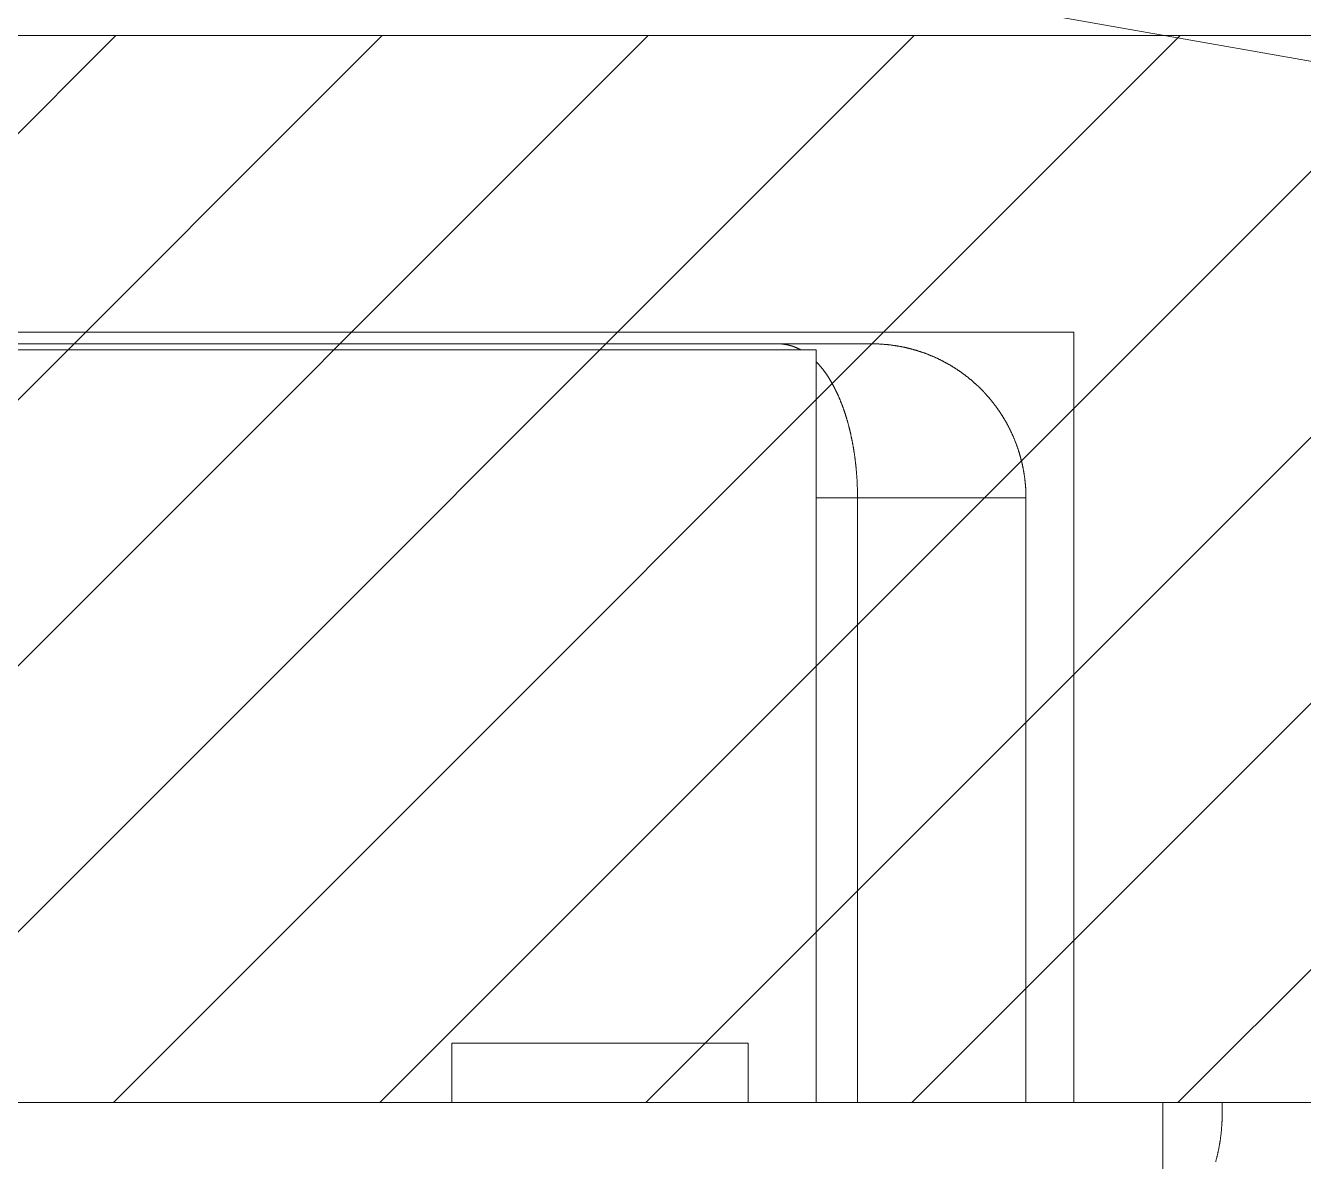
# Model space of a CAD drawing. Header units: millimetres. Extents: x 126 to 12547, y 1644 to 26714.
# Drawn here: x 9804.68 to 9826.25, y 2225.83 to 2245 of the extents above; entities that cross this region are included whole.
import ezdxf

# ---------------------------------------------------------------- set-up
doc = ezdxf.new("R2010")
doc.units = ezdxf.units.MM
doc.linetypes.add('BEARBEITUNGEN', pattern=[0])
doc.linetypes.add('NASCOSTA', pattern=[9.525, 6.35, -3.175])
for name, color, linetype, lineweight in [('F_ARREDI', 7, 'Continuous', 5), ('F_FERRAMENTA', 253, 'Continuous', 5), ('F_Guide', 1, 'Continuous', 9), ('F_MULTI laminato OPACO', 1, 'Continuous', 5), ('F_Proiezioni', 253, 'NASCOSTA', 9), ('F_STRIP-LED', 2, 'Continuous', 5)]:
    doc.layers.add(name, color=color, linetype=linetype, lineweight=lineweight)

# ---------------------------------------------------------------- blocks, each defined once
blk = doc.blocks.new('CERNIERA_batttuta_pianta')
at = {"layer": 'F_FERRAMENTA'}
for p, q in [((813224.311, 528412.963), (813224.311, 528415.163)), ((813225.204, 528413.955), (813225.202, 528413.963)), ((813225.207, 528413.947), (813225.204, 528413.955)), ((813225.209, 528413.939), (813225.207, 528413.947)), ((813225.211, 528413.931), (813225.209, 528413.939)), ((813225.213, 528413.923), (813225.211, 528413.931)), ((813225.215, 528413.915), (813225.213, 528413.923)), ((813225.217, 528413.906), (813225.215, 528413.915)), ((813225.219, 528413.898), (813225.217, 528413.906)), ((813225.221, 528413.89), (813225.219, 528413.898)), ((813225.223, 528413.882), (813225.221, 528413.89)), ((813225.225, 528413.874), (813225.223, 528413.882)), ((813225.227, 528413.866), (813225.225, 528413.874)), ((813225.229, 528413.858), (813225.227, 528413.866)), ((813225.231, 528413.849), (813225.229, 528413.858)), ((813225.233, 528413.841), (813225.231, 528413.849)), ((813225.235, 528413.833), (813225.233, 528413.841)), ((813225.237, 528413.825), (813225.235, 528413.833)), ((813225.239, 528413.817), (813225.237, 528413.825)), ((813225.241, 528413.809), (813225.239, 528413.817)), ((813225.242, 528413.8), (813225.241, 528413.809)), ((813225.244, 528413.792), (813225.242, 528413.8)), ((813225.246, 528413.784), (813225.244, 528413.792)), ((813225.248, 528413.776), (813225.246, 528413.784)), ((813225.249, 528413.768), (813225.248, 528413.776)), ((813225.251, 528413.76), (813225.249, 528413.768)), ((813225.253, 528413.752), (813225.251, 528413.76)), ((813225.254, 528413.743), (813225.253, 528413.752)), ((813225.256, 528413.735), (813225.254, 528413.743)), ((813225.257, 528413.727), (813225.256, 528413.735)), ((813225.259, 528413.719), (813225.257, 528413.727)), ((813225.26, 528413.711), (813225.259, 528413.719)), ((813225.262, 528413.703), (813225.26, 528413.711)), ((813225.263, 528413.694), (813225.262, 528413.703)), ((813225.265, 528413.686), (813225.263, 528413.694)), ((813225.266, 528413.678), (813225.265, 528413.686)), ((813225.268, 528413.67), (813225.266, 528413.678)), ((813225.269, 528413.662), (813225.268, 528413.67)), ((813225.27, 528413.654), (813225.269, 528413.662)), ((813225.272, 528413.646), (813225.27, 528413.654)), ((813225.273, 528413.637), (813225.272, 528413.646)), ((813225.274, 528413.629), (813225.273, 528413.637)), ((813225.276, 528413.621), (813225.274, 528413.629)), ((813225.277, 528413.613), (813225.276, 528413.621)), ((813225.278, 528413.605), (813225.277, 528413.613)), ((813225.279, 528413.597), (813225.278, 528413.605)), ((813225.281, 528413.589), (813225.279, 528413.597)), ((813225.282, 528413.58), (813225.281, 528413.589)), ((813225.283, 528413.572), (813225.282, 528413.58)), ((813225.284, 528413.564), (813225.283, 528413.572)), ((813225.285, 528413.556), (813225.284, 528413.564)), ((813225.286, 528413.548), (813225.285, 528413.556)), ((813225.287, 528413.54), (813225.286, 528413.548)), ((813225.288, 528413.532), (813225.287, 528413.54)), ((813225.289, 528413.524), (813225.288, 528413.532)), ((813225.29, 528413.515), (813225.289, 528413.524)), ((813225.291, 528413.507), (813225.29, 528413.515)), ((813225.292, 528413.499), (813225.291, 528413.507)), ((813225.293, 528413.491), (813225.292, 528413.499)), ((813225.294, 528413.483), (813225.293, 528413.491)), ((813225.295, 528413.475), (813225.294, 528413.483)), ((813225.295, 528413.467), (813225.295, 528413.475)), ((813225.296, 528413.459), (813225.295, 528413.467)), ((813225.297, 528413.451), (813225.296, 528413.459)), ((813225.298, 528413.442), (813225.297, 528413.451)), ((813225.299, 528413.434), (813225.298, 528413.442)), ((813225.299, 528413.426), (813225.299, 528413.434)), ((813225.3, 528413.418), (813225.299, 528413.426)), ((813225.301, 528413.41), (813225.3, 528413.418)), ((813225.301, 528413.402), (813225.301, 528413.41)), ((813225.302, 528413.394), (813225.301, 528413.402)), ((813225.303, 528413.386), (813225.302, 528413.394)), ((813225.303, 528413.378), (813225.303, 528413.386)), ((813225.304, 528413.37), (813225.303, 528413.378)), ((813225.304, 528413.362), (813225.304, 528413.37)), ((813225.305, 528413.354), (813225.304, 528413.362)), ((813225.305, 528413.346), (813225.305, 528413.354)), ((813225.306, 528413.338), (813225.305, 528413.346)), ((813225.306, 528413.33), (813225.306, 528413.338)), ((813225.307, 528413.322), (813225.306, 528413.33)), ((813225.307, 528413.314), (813225.307, 528413.322)), ((813225.308, 528413.306), (813225.307, 528413.314)), ((813225.308, 528413.298), (813225.308, 528413.306)), ((813225.308, 528413.29), (813225.308, 528413.298)), ((813225.309, 528413.282), (813225.308, 528413.29)), ((813225.309, 528413.274), (813225.309, 528413.282)), ((813225.309, 528413.266), (813225.309, 528413.274)), ((813225.309, 528413.258), (813225.309, 528413.266)), ((813225.31, 528413.25), (813225.309, 528413.258)), ((813225.31, 528413.242), (813225.31, 528413.25)), ((813225.31, 528413.234), (813225.31, 528413.242)), ((813225.31, 528413.226), (813225.31, 528413.234)), ((813225.31, 528413.218), (813225.31, 528413.226)), ((813225.311, 528413.21), (813225.31, 528413.218)), ((813225.311, 528413.202), (813225.311, 528413.21)), ((813225.311, 528413.194), (813225.311, 528413.202)), ((813225.311, 528413.186), (813225.311, 528413.194)), ((813225.311, 528413.179), (813225.311, 528413.186)), ((813225.311, 528413.171), (813225.311, 528413.179)), ((813225.311, 528413.163), (813225.311, 528413.171)), ((813225.311, 528412.963), (813225.311, 528413.163)), ((813188.411, 528412.963), (813225.311, 528412.963)), ((813210.923, 528412.963), (813210.923, 528412.963)), ((813217.698, 528412.963), (813217.698, 528412.963)), ((813218.459, 528400.263), (813218.459, 528412.963)), ((813219.159, 528402.763), (813219.159, 528412.963)), ((813222.001, 528402.763), (813222.001, 528412.963)), ((813218.459, 528402.763), (813219.159, 528402.763)), ((813219.158, 528402.712), (813219.159, 528402.72)), ((813219.159, 528402.763), (813222.001, 528402.763)), ((813219.159, 528402.754), (813219.159, 528402.763)), ((813219.159, 528402.746), (813219.159, 528402.754)), ((813219.159, 528402.737), (813219.159, 528402.746)), ((813219.159, 528402.729), (813219.159, 528402.737)), ((813219.159, 528402.72), (813219.159, 528402.729)), ((813222.001, 528402.755), (813222.001, 528402.763)), ((813222.001, 528402.747), (813222.001, 528402.755)), ((813222.001, 528402.739), (813222.001, 528402.747)), ((813222.001, 528402.731), (813222.001, 528402.739)), ((813222.001, 528402.723), (813222.001, 528402.731)), ((813222.001, 528402.715), (813222.001, 528402.723)), ((813219.152, 528402.501), (813219.153, 528402.51)), ((813219.152, 528402.493), (813219.152, 528402.501)), ((813219.153, 528402.526), (813219.154, 528402.535)), ((813219.153, 528402.518), (813219.153, 528402.526)), ((813219.153, 528402.51), (813219.153, 528402.518)), ((813219.154, 528402.552), (813219.155, 528402.56)), ((813219.154, 528402.543), (813219.154, 528402.552)), ((813219.154, 528402.535), (813219.154, 528402.543)), ((813219.155, 528402.577), (813219.156, 528402.585)), ((813219.155, 528402.568), (813219.155, 528402.577)), ((813219.155, 528402.56), (813219.155, 528402.568)), ((813219.156, 528402.602), (813219.157, 528402.61)), ((813219.156, 528402.594), (813219.156, 528402.602)), ((813219.156, 528402.585), (813219.156, 528402.594)), ((813219.157, 528402.644), (813219.158, 528402.653)), ((813219.157, 528402.636), (813219.157, 528402.644)), ((813219.157, 528402.627), (813219.157, 528402.636)), ((813219.157, 528402.619), (813219.157, 528402.627)), ((813219.157, 528402.61), (813219.157, 528402.619)), ((813219.158, 528402.703), (813219.158, 528402.712)), ((813219.158, 528402.695), (813219.158, 528402.703)), ((813219.158, 528402.686), (813219.158, 528402.695)), ((813219.158, 528402.678), (813219.158, 528402.686)), ((813219.158, 528402.669), (813219.158, 528402.678)), ((813219.158, 528402.661), (813219.158, 528402.669)), ((813219.158, 528402.653), (813219.158, 528402.661)), ((813221.988, 528402.508), (813221.989, 528402.515)), ((813221.988, 528402.5), (813221.988, 528402.508)), ((813221.989, 528402.515), (813221.99, 528402.523)), ((813221.99, 528402.523), (813221.991, 528402.531)), ((813221.991, 528402.539), (813221.992, 528402.547)), ((813221.991, 528402.531), (813221.991, 528402.539)), ((813221.992, 528402.547), (813221.993, 528402.555)), ((813221.993, 528402.563), (813221.994, 528402.571)), ((813221.993, 528402.555), (813221.993, 528402.563)), ((813221.994, 528402.579), (813221.995, 528402.587)), ((813221.994, 528402.571), (813221.994, 528402.579)), ((813221.995, 528402.587), (813221.996, 528402.595)), ((813221.996, 528402.603), (813221.997, 528402.611)), ((813221.996, 528402.595), (813221.996, 528402.603)), ((813221.997, 528402.627), (813221.998, 528402.635)), ((813221.997, 528402.619), (813221.997, 528402.627)), ((813221.997, 528402.611), (813221.997, 528402.619)), ((813221.998, 528402.643), (813221.999, 528402.651)), ((813221.998, 528402.635), (813221.998, 528402.643)), ((813221.999, 528402.675), (813222, 528402.683)), ((813221.999, 528402.667), (813221.999, 528402.675)), ((813221.999, 528402.659), (813221.999, 528402.667)), ((813221.999, 528402.651), (813221.999, 528402.659)), ((813222, 528402.707), (813222.001, 528402.715)), ((813222, 528402.699), (813222, 528402.707)), ((813222, 528402.691), (813222, 528402.699)), ((813222, 528402.683), (813222, 528402.691)), ((813219.137, 528402.285), (813219.138, 528402.294)), ((813219.138, 528402.302), (813219.139, 528402.31)), ((813219.138, 528402.294), (813219.138, 528402.302)), ((813219.139, 528402.31), (813219.14, 528402.318)), ((813219.14, 528402.318), (813219.141, 528402.327)), ((813219.141, 528402.335), (813219.142, 528402.343)), ((813219.141, 528402.327), (813219.141, 528402.335)), ((813219.142, 528402.343), (813219.143, 528402.351)), ((813219.143, 528402.36), (813219.144, 528402.368)), ((813219.143, 528402.351), (813219.143, 528402.36)), ((813219.144, 528402.368), (813219.145, 528402.376)), ((813219.145, 528402.385), (813219.146, 528402.393)), ((813219.145, 528402.376), (813219.145, 528402.385)), ((813219.146, 528402.401), (813219.147, 528402.409)), ((813219.146, 528402.393), (813219.146, 528402.401)), ((813219.147, 528402.418), (813219.148, 528402.426)), ((813219.147, 528402.409), (813219.147, 528402.418)), ((813219.148, 528402.434), (813219.149, 528402.443)), ((813219.148, 528402.426), (813219.148, 528402.434)), ((813219.149, 528402.443), (813219.15, 528402.451)), ((813219.15, 528402.468), (813219.151, 528402.476)), ((813219.15, 528402.46), (813219.15, 528402.468)), ((813219.15, 528402.451), (813219.15, 528402.46)), ((813219.151, 528402.485), (813219.152, 528402.493)), ((813219.151, 528402.476), (813219.151, 528402.485)), ((813221.956, 528402.279), (813221.957, 528402.287)), ((813221.957, 528402.287), (813221.959, 528402.295)), ((813221.959, 528402.295), (813221.96, 528402.303)), ((813221.96, 528402.303), (813221.961, 528402.31)), ((813221.961, 528402.31), (813221.963, 528402.318)), ((813221.963, 528402.318), (813221.964, 528402.326)), ((813221.964, 528402.326), (813221.965, 528402.334)), ((813221.965, 528402.334), (813221.967, 528402.342)), ((813221.967, 528402.342), (813221.968, 528402.35)), ((813221.968, 528402.35), (813221.969, 528402.357)), ((813221.969, 528402.357), (813221.97, 528402.365)), ((813221.97, 528402.365), (813221.972, 528402.373)), ((813221.972, 528402.373), (813221.973, 528402.381)), ((813221.973, 528402.381), (813221.974, 528402.389)), ((813221.974, 528402.389), (813221.975, 528402.397)), ((813221.975, 528402.397), (813221.976, 528402.405)), ((813221.976, 528402.405), (813221.977, 528402.413)), ((813221.977, 528402.413), (813221.978, 528402.42)), ((813221.978, 528402.42), (813221.979, 528402.428)), ((813221.979, 528402.428), (813221.98, 528402.436)), ((813221.98, 528402.436), (813221.981, 528402.444)), ((813221.981, 528402.444), (813221.982, 528402.452)), ((813221.982, 528402.452), (813221.983, 528402.46)), ((813221.983, 528402.46), (813221.984, 528402.468)), ((813221.984, 528402.468), (813221.985, 528402.476)), ((813221.985, 528402.476), (813221.986, 528402.484)), ((813221.986, 528402.484), (813221.987, 528402.492)), ((813221.987, 528402.492), (813221.988, 528402.5)), ((813219.112, 528402.065), (813219.113, 528402.073)), ((813219.113, 528402.073), (813219.114, 528402.081)), ((813219.114, 528402.081), (813219.115, 528402.089)), ((813219.115, 528402.089), (813219.116, 528402.097)), ((813219.116, 528402.097), (813219.117, 528402.106)), ((813219.117, 528402.106), (813219.118, 528402.114)), ((813219.118, 528402.114), (813219.119, 528402.122)), ((813219.119, 528402.122), (813219.12, 528402.13)), ((813219.12, 528402.13), (813219.121, 528402.138)), ((813219.121, 528402.138), (813219.122, 528402.146)), ((813219.122, 528402.146), (813219.123, 528402.154)), ((813219.123, 528402.154), (813219.124, 528402.162)), ((813219.124, 528402.162), (813219.125, 528402.171)), ((813219.125, 528402.171), (813219.126, 528402.179)), ((813219.126, 528402.179), (813219.127, 528402.187)), ((813219.127, 528402.187), (813219.128, 528402.195)), ((813219.128, 528402.195), (813219.129, 528402.203)), ((813219.129, 528402.203), (813219.13, 528402.211)), ((813219.13, 528402.211), (813219.131, 528402.22)), ((813219.131, 528402.228), (813219.132, 528402.236)), ((813219.131, 528402.22), (813219.131, 528402.228)), ((813219.132, 528402.236), (813219.133, 528402.244)), ((813219.133, 528402.244), (813219.134, 528402.252)), ((813219.134, 528402.252), (813219.135, 528402.261)), ((813219.135, 528402.269), (813219.136, 528402.277)), ((813219.135, 528402.261), (813219.135, 528402.269)), ((813219.136, 528402.277), (813219.137, 528402.285)), ((813221.907, 528402.07), (813221.909, 528402.077)), ((813221.909, 528402.077), (813221.911, 528402.085)), ((813221.911, 528402.085), (813221.913, 528402.093)), ((813221.913, 528402.093), (813221.915, 528402.101)), ((813221.915, 528402.101), (813221.917, 528402.108)), ((813221.917, 528402.108), (813221.919, 528402.116)), ((813221.919, 528402.116), (813221.921, 528402.124)), ((813221.921, 528402.124), (813221.923, 528402.131)), ((813221.923, 528402.131), (813221.925, 528402.139)), ((813221.925, 528402.139), (813221.927, 528402.147)), ((813221.927, 528402.147), (813221.929, 528402.155)), ((813221.929, 528402.155), (813221.931, 528402.162)), ((813221.931, 528402.162), (813221.933, 528402.17)), ((813221.933, 528402.17), (813221.934, 528402.178)), ((813221.934, 528402.178), (813221.936, 528402.186)), ((813221.936, 528402.186), (813221.938, 528402.193)), ((813221.938, 528402.193), (813221.94, 528402.201)), ((813221.94, 528402.201), (813221.941, 528402.209)), ((813221.941, 528402.209), (813221.943, 528402.217)), ((813221.943, 528402.217), (813221.945, 528402.224)), ((813221.945, 528402.224), (813221.946, 528402.232)), ((813221.946, 528402.232), (813221.948, 528402.24)), ((813221.948, 528402.24), (813221.949, 528402.248)), ((813221.949, 528402.248), (813221.951, 528402.256)), ((813221.951, 528402.256), (813221.953, 528402.263)), ((813221.953, 528402.263), (813221.954, 528402.271)), ((813221.954, 528402.271), (813221.956, 528402.279)), ((813219.077, 528401.851), (813219.079, 528401.858)), ((813219.079, 528401.858), (813219.08, 528401.866)), ((813219.08, 528401.866), (813219.082, 528401.874)), ((813219.082, 528401.874), (813219.083, 528401.882)), ((813219.083, 528401.882), (813219.084, 528401.89)), ((813219.084, 528401.89), (813219.086, 528401.898)), ((813219.086, 528401.898), (813219.087, 528401.906)), ((813219.087, 528401.906), (813219.089, 528401.914)), ((813219.089, 528401.914), (813219.09, 528401.921)), ((813219.09, 528401.921), (813219.091, 528401.929)), ((813219.091, 528401.929), (813219.093, 528401.937)), ((813219.093, 528401.937), (813219.094, 528401.945)), ((813219.094, 528401.945), (813219.095, 528401.953)), ((813219.095, 528401.953), (813219.096, 528401.961)), ((813219.096, 528401.961), (813219.098, 528401.969)), ((813219.098, 528401.969), (813219.099, 528401.977)), ((813219.099, 528401.977), (813219.1, 528401.985)), ((813219.1, 528401.985), (813219.101, 528401.993)), ((813219.101, 528401.993), (813219.103, 528402.001)), ((813219.103, 528402.001), (813219.104, 528402.009)), ((813219.104, 528402.009), (813219.105, 528402.017)), ((813219.105, 528402.017), (813219.106, 528402.025)), ((813219.106, 528402.025), (813219.107, 528402.033)), ((813219.107, 528402.033), (813219.108, 528402.041)), ((813219.108, 528402.041), (813219.11, 528402.049)), ((813219.11, 528402.049), (813219.111, 528402.057)), ((813219.111, 528402.057), (813219.112, 528402.065)), ((813221.836, 528401.85), (813221.838, 528401.858)), ((813221.838, 528401.858), (813221.841, 528401.865)), ((813221.841, 528401.865), (813221.844, 528401.873)), ((813221.844, 528401.873), (813221.847, 528401.88)), ((813221.847, 528401.88), (813221.849, 528401.888)), ((813221.849, 528401.888), (813221.852, 528401.895)), ((813221.852, 528401.895), (813221.855, 528401.903)), ((813221.855, 528401.903), (813221.857, 528401.91)), ((813221.857, 528401.91), (813221.86, 528401.918)), ((813221.86, 528401.918), (813221.862, 528401.925)), ((813221.862, 528401.925), (813221.865, 528401.933)), ((813221.865, 528401.933), (813221.868, 528401.94)), ((813221.868, 528401.94), (813221.87, 528401.948)), ((813221.87, 528401.948), (813221.873, 528401.955)), ((813221.873, 528401.955), (813221.875, 528401.963)), ((813221.875, 528401.963), (813221.877, 528401.971)), ((813221.877, 528401.971), (813221.88, 528401.978)), ((813221.88, 528401.978), (813221.882, 528401.986)), ((813221.882, 528401.986), (813221.885, 528401.993)), ((813221.885, 528401.993), (813221.887, 528402.001)), ((813221.887, 528402.001), (813221.889, 528402.009)), ((813221.889, 528402.009), (813221.892, 528402.016)), ((813221.892, 528402.016), (813221.894, 528402.024)), ((813221.894, 528402.024), (813221.896, 528402.032)), ((813221.896, 528402.032), (813221.898, 528402.039)), ((813221.898, 528402.039), (813221.9, 528402.047)), ((813221.9, 528402.047), (813221.903, 528402.054)), ((813221.903, 528402.054), (813221.905, 528402.062)), ((813221.905, 528402.062), (813221.907, 528402.07)), ((813219.032, 528401.637), (813219.034, 528401.644)), ((813219.034, 528401.644), (813219.036, 528401.652)), ((813219.036, 528401.652), (813219.038, 528401.659)), ((813219.038, 528401.659), (813219.039, 528401.667)), ((813219.039, 528401.667), (813219.041, 528401.674)), ((813219.041, 528401.674), (813219.043, 528401.682)), ((813219.043, 528401.682), (813219.044, 528401.689)), ((813219.044, 528401.689), (813219.046, 528401.697)), ((813219.046, 528401.697), (813219.048, 528401.705)), ((813219.048, 528401.705), (813219.049, 528401.712)), ((813219.049, 528401.712), (813219.051, 528401.72)), ((813219.051, 528401.72), (813219.053, 528401.727)), ((813219.053, 528401.727), (813219.054, 528401.735)), ((813219.054, 528401.735), (813219.056, 528401.743)), ((813219.056, 528401.743), (813219.058, 528401.75)), ((813219.058, 528401.75), (813219.059, 528401.758)), ((813219.059, 528401.758), (813219.061, 528401.765)), ((813219.061, 528401.765), (813219.062, 528401.773)), ((813219.062, 528401.773), (813219.064, 528401.781)), ((813219.064, 528401.781), (813219.065, 528401.789)), ((813219.065, 528401.789), (813219.067, 528401.796)), ((813219.067, 528401.796), (813219.068, 528401.804)), ((813219.068, 528401.804), (813219.07, 528401.812)), ((813219.07, 528401.812), (813219.071, 528401.819)), ((813219.071, 528401.819), (813219.073, 528401.827)), ((813219.073, 528401.827), (813219.074, 528401.835)), ((813219.074, 528401.835), (813219.076, 528401.843)), ((813219.076, 528401.843), (813219.077, 528401.851)), ((813221.745, 528401.637), (813221.748, 528401.645)), ((813221.748, 528401.645), (813221.752, 528401.652)), ((813221.752, 528401.652), (813221.755, 528401.659)), ((813221.755, 528401.659), (813221.759, 528401.666)), ((813221.759, 528401.666), (813221.762, 528401.673)), ((813221.762, 528401.673), (813221.765, 528401.681)), ((813221.765, 528401.681), (813221.768, 528401.688)), ((813221.768, 528401.688), (813221.772, 528401.695)), ((813221.772, 528401.695), (813221.775, 528401.702)), ((813221.775, 528401.702), (813221.778, 528401.71)), ((813221.778, 528401.71), (813221.781, 528401.717)), ((813221.781, 528401.717), (813221.785, 528401.724)), ((813221.785, 528401.724), (813221.788, 528401.732)), ((813221.788, 528401.732), (813221.791, 528401.739)), ((813221.791, 528401.739), (813221.794, 528401.746)), ((813221.794, 528401.746), (813221.797, 528401.754)), ((813221.797, 528401.754), (813221.8, 528401.761)), ((813221.8, 528401.761), (813221.803, 528401.768)), ((813221.803, 528401.768), (813221.806, 528401.776)), ((813221.806, 528401.776), (813221.809, 528401.783)), ((813221.809, 528401.783), (813221.812, 528401.791)), ((813221.812, 528401.791), (813221.815, 528401.798)), ((813221.815, 528401.798), (813221.818, 528401.805)), ((813221.818, 528401.805), (813221.821, 528401.813)), ((813221.821, 528401.813), (813221.824, 528401.82)), ((813221.824, 528401.82), (813221.827, 528401.828)), ((813221.827, 528401.828), (813221.83, 528401.835)), ((813221.83, 528401.835), (813221.833, 528401.843)), ((813221.833, 528401.843), (813221.836, 528401.85)), ((813218.974, 528401.42), (813218.976, 528401.427)), ((813218.976, 528401.427), (813218.978, 528401.434)), ((813218.978, 528401.434), (813218.98, 528401.441)), ((813218.98, 528401.441), (813218.983, 528401.448)), ((813218.983, 528401.448), (813218.985, 528401.456)), ((813218.985, 528401.456), (813218.987, 528401.463)), ((813218.987, 528401.463), (813218.989, 528401.47)), ((813218.989, 528401.47), (813218.991, 528401.477)), ((813218.991, 528401.477), (813218.993, 528401.484)), ((813218.993, 528401.484), (813218.995, 528401.491)), ((813218.995, 528401.491), (813218.997, 528401.498)), ((813218.997, 528401.498), (813218.999, 528401.505)), ((813218.999, 528401.505), (813219.001, 528401.513)), ((813219.001, 528401.513), (813219.003, 528401.52)), ((813219.003, 528401.52), (813219.004, 528401.527)), ((813219.004, 528401.527), (813219.006, 528401.534)), ((813219.006, 528401.534), (813219.008, 528401.542)), ((813219.008, 528401.542), (813219.01, 528401.549)), ((813219.01, 528401.549), (813219.012, 528401.556)), ((813219.012, 528401.556), (813219.014, 528401.563)), ((813219.014, 528401.563), (813219.016, 528401.571)), ((813219.016, 528401.571), (813219.018, 528401.578)), ((813219.018, 528401.578), (813219.02, 528401.585)), ((813219.02, 528401.585), (813219.021, 528401.593)), ((813219.021, 528401.593), (813219.023, 528401.6)), ((813219.023, 528401.6), (813219.025, 528401.607)), ((813219.025, 528401.607), (813219.027, 528401.615)), ((813219.027, 528401.615), (813219.029, 528401.622)), ((813219.029, 528401.622), (813219.031, 528401.63)), ((813219.031, 528401.63), (813219.032, 528401.637)), ((813221.628, 528401.421), (813221.632, 528401.427)), ((813221.632, 528401.427), (813221.636, 528401.434)), ((813221.636, 528401.434), (813221.64, 528401.441)), ((813221.64, 528401.441), (813221.644, 528401.448)), ((813221.644, 528401.448), (813221.648, 528401.455)), ((813221.648, 528401.455), (813221.652, 528401.462)), ((813221.652, 528401.462), (813221.656, 528401.469)), ((813221.656, 528401.469), (813221.66, 528401.475)), ((813221.66, 528401.475), (813221.664, 528401.482)), ((813221.664, 528401.482), (813221.668, 528401.489)), ((813221.668, 528401.489), (813221.672, 528401.496)), ((813221.672, 528401.496), (813221.676, 528401.503)), ((813221.676, 528401.503), (813221.679, 528401.51)), ((813221.679, 528401.51), (813221.683, 528401.517)), ((813221.683, 528401.517), (813221.687, 528401.524)), ((813221.687, 528401.524), (813221.691, 528401.531)), ((813221.691, 528401.531), (813221.695, 528401.538)), ((813221.695, 528401.538), (813221.698, 528401.545)), ((813221.698, 528401.545), (813221.702, 528401.552)), ((813221.702, 528401.552), (813221.706, 528401.559)), ((813221.706, 528401.559), (813221.709, 528401.566)), ((813221.709, 528401.566), (813221.713, 528401.573)), ((813221.713, 528401.573), (813221.717, 528401.58)), ((813221.717, 528401.58), (813221.72, 528401.587)), ((813221.72, 528401.587), (813221.724, 528401.595)), ((813221.724, 528401.595), (813221.727, 528401.602)), ((813221.727, 528401.602), (813221.731, 528401.609)), ((813221.731, 528401.609), (813221.734, 528401.616)), ((813221.734, 528401.616), (813221.738, 528401.623)), ((813221.738, 528401.623), (813221.741, 528401.63)), ((813221.741, 528401.63), (813221.745, 528401.637)), ((813218.902, 528401.205), (813218.904, 528401.211)), ((813218.904, 528401.211), (813218.907, 528401.218)), ((813218.907, 528401.218), (813218.909, 528401.224)), ((813218.909, 528401.224), (813218.911, 528401.231)), ((813218.911, 528401.231), (813218.914, 528401.237)), ((813218.914, 528401.237), (813218.916, 528401.244)), ((813218.916, 528401.244), (813218.918, 528401.25)), ((813218.918, 528401.25), (813218.921, 528401.257)), ((813218.921, 528401.257), (813218.923, 528401.264)), ((813218.923, 528401.264), (813218.925, 528401.27)), ((813218.925, 528401.27), (813218.928, 528401.277)), ((813218.928, 528401.277), (813218.93, 528401.284)), ((813218.93, 528401.284), (813218.932, 528401.29)), ((813218.932, 528401.29), (813218.935, 528401.297)), ((813218.935, 528401.297), (813218.937, 528401.304)), ((813218.937, 528401.304), (813218.939, 528401.31)), ((813218.939, 528401.31), (813218.942, 528401.317)), ((813218.942, 528401.317), (813218.944, 528401.324)), ((813218.944, 528401.324), (813218.946, 528401.331)), ((813218.946, 528401.331), (813218.948, 528401.338)), ((813218.948, 528401.338), (813218.95, 528401.344)), ((813218.95, 528401.344), (813218.953, 528401.351)), ((813218.953, 528401.351), (813218.955, 528401.358)), ((813218.955, 528401.358), (813218.957, 528401.365)), ((813218.957, 528401.365), (813218.959, 528401.372)), ((813218.959, 528401.372), (813218.961, 528401.379)), ((813218.961, 528401.379), (813218.964, 528401.386)), ((813218.964, 528401.386), (813218.966, 528401.393)), ((813218.966, 528401.393), (813218.968, 528401.399)), ((813218.968, 528401.399), (813218.97, 528401.406)), ((813218.97, 528401.406), (813218.972, 528401.413)), ((813218.972, 528401.413), (813218.974, 528401.42)), ((813221.482, 528401.204), (813221.486, 528401.21)), ((813221.486, 528401.21), (813221.491, 528401.216)), ((813221.491, 528401.216), (813221.496, 528401.223)), ((813221.496, 528401.223), (813221.501, 528401.229)), ((813221.501, 528401.229), (813221.505, 528401.235)), ((813221.505, 528401.235), (813221.51, 528401.242)), ((813221.51, 528401.242), (813221.515, 528401.248)), ((813221.515, 528401.248), (813221.519, 528401.255)), ((813221.519, 528401.255), (813221.524, 528401.261)), ((813221.524, 528401.261), (813221.528, 528401.268)), ((813221.528, 528401.268), (813221.533, 528401.274)), ((813221.533, 528401.274), (813221.537, 528401.281)), ((813221.537, 528401.281), (813221.542, 528401.287)), ((813221.542, 528401.287), (813221.546, 528401.294)), ((813221.546, 528401.294), (813221.551, 528401.3)), ((813221.551, 528401.3), (813221.555, 528401.307)), ((813221.555, 528401.307), (813221.56, 528401.314)), ((813221.56, 528401.314), (813221.564, 528401.32)), ((813221.564, 528401.32), (813221.569, 528401.327)), ((813221.569, 528401.327), (813221.573, 528401.333)), ((813221.573, 528401.333), (813221.577, 528401.34)), ((813221.577, 528401.34), (813221.582, 528401.347)), ((813221.582, 528401.347), (813221.586, 528401.353)), ((813221.586, 528401.353), (813221.59, 528401.36)), ((813221.59, 528401.36), (813221.594, 528401.367)), ((813221.594, 528401.367), (813221.599, 528401.373)), ((813221.599, 528401.373), (813221.603, 528401.38)), ((813221.603, 528401.38), (813221.607, 528401.387)), ((813221.607, 528401.387), (813221.611, 528401.394)), ((813221.611, 528401.394), (813221.616, 528401.4)), ((813221.616, 528401.4), (813221.62, 528401.407)), ((813221.62, 528401.407), (813221.624, 528401.414)), ((813221.624, 528401.414), (813221.628, 528401.421)), ((813218.811, 528400.988), (813218.813, 528400.994)), ((813218.813, 528400.994), (813218.816, 528401)), ((813218.816, 528401), (813218.819, 528401.006)), ((813218.819, 528401.006), (813218.822, 528401.012)), ((813218.822, 528401.012), (813218.824, 528401.018)), ((813218.824, 528401.018), (813218.827, 528401.024)), ((813218.827, 528401.024), (813218.83, 528401.03)), ((813218.83, 528401.03), (813218.833, 528401.036)), ((813218.833, 528401.036), (813218.835, 528401.042)), ((813218.835, 528401.042), (813218.838, 528401.048)), ((813218.838, 528401.048), (813218.841, 528401.054)), ((813218.841, 528401.054), (813218.843, 528401.06)), ((813218.843, 528401.06), (813218.846, 528401.066)), ((813218.846, 528401.066), (813218.848, 528401.072)), ((813218.848, 528401.072), (813218.851, 528401.078)), ((813218.851, 528401.078), (813218.854, 528401.084)), ((813218.854, 528401.084), (813218.856, 528401.09)), ((813218.856, 528401.09), (813218.859, 528401.097)), ((813218.859, 528401.097), (813218.862, 528401.103)), ((813218.862, 528401.103), (813218.864, 528401.109)), ((813218.864, 528401.109), (813218.867, 528401.115)), ((813218.867, 528401.115), (813218.869, 528401.122)), ((813218.869, 528401.122), (813218.872, 528401.128)), ((813218.872, 528401.128), (813218.874, 528401.134)), ((813218.874, 528401.134), (813218.877, 528401.14)), ((813218.877, 528401.14), (813218.879, 528401.147)), ((813218.879, 528401.147), (813218.882, 528401.153)), ((813218.882, 528401.153), (813218.884, 528401.159)), ((813218.884, 528401.159), (813218.887, 528401.166)), ((813218.887, 528401.166), (813218.889, 528401.172)), ((813218.889, 528401.172), (813218.892, 528401.179)), ((813218.892, 528401.179), (813218.894, 528401.185)), ((813218.894, 528401.185), (813218.897, 528401.192)), ((813218.897, 528401.192), (813218.899, 528401.198)), ((813218.899, 528401.198), (813218.902, 528401.205)), ((813221.304, 528400.991), (813221.309, 528400.996)), ((813221.309, 528400.996), (813221.314, 528401.002)), ((813221.314, 528401.002), (813221.32, 528401.008)), ((813221.32, 528401.008), (813221.325, 528401.014)), ((813221.325, 528401.014), (813221.33, 528401.02)), ((813221.33, 528401.02), (813221.336, 528401.026)), ((813221.336, 528401.026), (813221.341, 528401.032)), ((813221.341, 528401.032), (813221.346, 528401.038)), ((813221.346, 528401.038), (813221.352, 528401.044)), ((813221.352, 528401.044), (813221.357, 528401.049)), ((813221.357, 528401.049), (813221.362, 528401.055)), ((813221.362, 528401.055), (813221.367, 528401.061)), ((813221.367, 528401.061), (813221.372, 528401.067)), ((813221.372, 528401.067), (813221.378, 528401.074)), ((813221.378, 528401.074), (813221.383, 528401.08)), ((813221.383, 528401.08), (813221.388, 528401.086)), ((813221.388, 528401.086), (813221.393, 528401.092)), ((813221.393, 528401.092), (813221.398, 528401.098)), ((813221.398, 528401.098), (813221.403, 528401.104)), ((813221.403, 528401.104), (813221.408, 528401.11)), ((813221.408, 528401.11), (813221.413, 528401.116)), ((813221.413, 528401.116), (813221.418, 528401.122)), ((813221.418, 528401.122), (813221.423, 528401.128)), ((813221.423, 528401.128), (813221.428, 528401.135)), ((813221.428, 528401.135), (813221.433, 528401.141)), ((813221.433, 528401.141), (813221.438, 528401.147)), ((813221.438, 528401.147), (813221.443, 528401.153)), ((813221.443, 528401.153), (813221.448, 528401.159)), ((813221.448, 528401.159), (813221.453, 528401.166)), ((813221.453, 528401.166), (813221.458, 528401.172)), ((813221.458, 528401.172), (813221.463, 528401.178)), ((813221.463, 528401.178), (813221.467, 528401.185)), ((813221.467, 528401.185), (813221.472, 528401.191)), ((813221.472, 528401.191), (813221.477, 528401.197)), ((813221.477, 528401.197), (813221.482, 528401.204)), ((813218.697, 528400.775), (813218.7, 528400.78)), ((813218.7, 528400.78), (813218.703, 528400.785)), ((813218.703, 528400.785), (813218.706, 528400.79)), ((813218.706, 528400.79), (813218.709, 528400.795)), ((813218.709, 528400.795), (813218.712, 528400.8)), ((813218.712, 528400.8), (813218.715, 528400.806)), ((813218.715, 528400.806), (813218.718, 528400.811)), ((813218.718, 528400.811), (813218.721, 528400.816)), ((813218.721, 528400.816), (813218.724, 528400.821)), ((813218.724, 528400.821), (813218.727, 528400.826)), ((813218.727, 528400.826), (813218.73, 528400.832)), ((813218.73, 528400.832), (813218.733, 528400.837)), ((813218.733, 528400.837), (813218.736, 528400.842)), ((813218.736, 528400.842), (813218.739, 528400.848)), ((813218.739, 528400.848), (813218.742, 528400.853)), ((813218.742, 528400.853), (813218.745, 528400.859)), ((813218.745, 528400.859), (813218.748, 528400.864)), ((813218.748, 528400.864), (813218.751, 528400.869)), ((813218.751, 528400.869), (813218.754, 528400.875)), ((813218.754, 528400.875), (813218.757, 528400.88)), ((813218.757, 528400.88), (813218.76, 528400.886)), ((813218.76, 528400.886), (813218.763, 528400.891)), ((813218.763, 528400.891), (813218.766, 528400.897)), ((813218.766, 528400.897), (813218.768, 528400.902)), ((813218.768, 528400.902), (813218.771, 528400.908)), ((813218.771, 528400.908), (813218.774, 528400.914)), ((813218.774, 528400.914), (813218.777, 528400.919)), ((813218.777, 528400.919), (813218.78, 528400.925)), ((813218.78, 528400.925), (813218.783, 528400.93)), ((813218.783, 528400.93), (813218.786, 528400.936)), ((813218.786, 528400.936), (813218.788, 528400.942)), ((813218.788, 528400.942), (813218.791, 528400.948)), ((813218.791, 528400.948), (813218.794, 528400.953)), ((813218.794, 528400.953), (813218.797, 528400.959)), ((813218.797, 528400.959), (813218.8, 528400.965)), ((813218.8, 528400.965), (813218.802, 528400.971)), ((813218.802, 528400.971), (813218.805, 528400.976)), ((813218.805, 528400.976), (813218.808, 528400.982)), ((813218.808, 528400.982), (813218.811, 528400.988)), ((813221.074, 528400.772), (813221.08, 528400.777)), ((813221.08, 528400.777), (813221.086, 528400.782)), ((813221.086, 528400.782), (813221.092, 528400.787)), ((813221.092, 528400.787), (813221.098, 528400.793)), ((813221.098, 528400.793), (813221.104, 528400.798)), ((813221.104, 528400.798), (813221.11, 528400.803)), ((813221.11, 528400.803), (813221.116, 528400.808)), ((813221.116, 528400.808), (813221.122, 528400.813)), ((813221.122, 528400.813), (813221.128, 528400.819)), ((813221.128, 528400.819), (813221.133, 528400.824)), ((813221.133, 528400.824), (813221.139, 528400.829)), ((813221.139, 528400.829), (813221.145, 528400.834)), ((813221.145, 528400.834), (813221.151, 528400.84)), ((813221.151, 528400.84), (813221.157, 528400.845)), ((813221.157, 528400.845), (813221.163, 528400.85)), ((813221.163, 528400.85), (813221.169, 528400.856)), ((813221.169, 528400.856), (813221.174, 528400.861)), ((813221.174, 528400.861), (813221.18, 528400.867)), ((813221.18, 528400.867), (813221.186, 528400.872)), ((813221.186, 528400.872), (813221.192, 528400.878)), ((813221.192, 528400.878), (813221.197, 528400.883)), ((813221.197, 528400.883), (813221.203, 528400.889)), ((813221.203, 528400.889), (813221.209, 528400.894)), ((813221.209, 528400.894), (813221.215, 528400.9)), ((813221.215, 528400.9), (813221.22, 528400.905)), ((813221.22, 528400.905), (813221.226, 528400.911)), ((813221.226, 528400.911), (813221.232, 528400.916)), ((813221.232, 528400.916), (813221.237, 528400.922)), ((813221.237, 528400.922), (813221.243, 528400.928)), ((813221.243, 528400.928), (813221.248, 528400.933)), ((813221.248, 528400.933), (813221.254, 528400.939)), ((813221.254, 528400.939), (813221.26, 528400.945)), ((813221.26, 528400.945), (813221.265, 528400.95)), ((813221.265, 528400.95), (813221.271, 528400.956)), ((813221.271, 528400.956), (813221.276, 528400.962)), ((813221.276, 528400.962), (813221.282, 528400.967)), ((813221.282, 528400.967), (813221.287, 528400.973)), ((813221.287, 528400.973), (813221.293, 528400.979)), ((813221.293, 528400.979), (813221.298, 528400.985)), ((813221.298, 528400.985), (813221.304, 528400.991)), ((813218.545, 528400.558), (813218.549, 528400.562)), ((813218.549, 528400.562), (813218.552, 528400.566)), ((813218.552, 528400.566), (813218.555, 528400.571)), ((813218.555, 528400.571), (813218.559, 528400.575)), ((813218.559, 528400.575), (813218.562, 528400.579)), ((813218.562, 528400.579), (813218.566, 528400.583)), ((813218.566, 528400.583), (813218.569, 528400.588)), ((813218.569, 528400.588), (813218.572, 528400.592)), ((813218.572, 528400.592), (813218.576, 528400.596)), ((813218.576, 528400.596), (813218.579, 528400.6)), ((813218.579, 528400.6), (813218.582, 528400.605)), ((813218.582, 528400.605), (813218.586, 528400.609)), ((813218.586, 528400.609), (813218.589, 528400.614)), ((813218.589, 528400.614), (813218.592, 528400.618)), ((813218.592, 528400.618), (813218.595, 528400.622)), ((813218.595, 528400.622), (813218.599, 528400.627)), ((813218.599, 528400.627), (813218.602, 528400.631)), ((813218.602, 528400.631), (813218.605, 528400.636)), ((813218.605, 528400.636), (813218.609, 528400.64)), ((813218.609, 528400.64), (813218.612, 528400.645)), ((813218.612, 528400.645), (813218.615, 528400.649)), ((813218.615, 528400.649), (813218.618, 528400.654)), ((813218.618, 528400.654), (813218.622, 528400.658)), ((813218.622, 528400.658), (813218.625, 528400.663)), ((813218.625, 528400.663), (813218.628, 528400.668)), ((813218.628, 528400.668), (813218.631, 528400.672)), ((813218.631, 528400.672), (813218.634, 528400.677)), ((813218.634, 528400.677), (813218.638, 528400.682)), ((813218.638, 528400.682), (813218.641, 528400.686)), ((813218.641, 528400.686), (813218.644, 528400.691)), ((813218.644, 528400.691), (813218.647, 528400.696)), ((813218.647, 528400.696), (813218.65, 528400.701)), ((813218.65, 528400.701), (813218.654, 528400.705)), ((813218.654, 528400.705), (813218.657, 528400.71)), ((813218.657, 528400.71), (813218.66, 528400.715)), ((813218.66, 528400.715), (813218.663, 528400.72)), ((813218.663, 528400.72), (813218.666, 528400.725)), ((813218.666, 528400.725), (813218.669, 528400.73)), ((813218.669, 528400.73), (813218.672, 528400.735)), ((813218.672, 528400.735), (813218.676, 528400.74)), ((813218.676, 528400.74), (813218.679, 528400.744)), ((813218.679, 528400.744), (813218.682, 528400.749)), ((813218.682, 528400.749), (813218.685, 528400.754)), ((813218.685, 528400.754), (813218.688, 528400.759)), ((813218.688, 528400.759), (813218.691, 528400.765)), ((813218.691, 528400.765), (813218.694, 528400.77)), ((813218.694, 528400.77), (813218.697, 528400.775)), ((813220.78, 528400.558), (813220.787, 528400.563)), ((813220.787, 528400.563), (813220.793, 528400.567)), ((813220.793, 528400.567), (813220.8, 528400.571)), ((813220.8, 528400.571), (813220.807, 528400.575)), ((813220.807, 528400.575), (813220.813, 528400.579)), ((813220.813, 528400.579), (813220.82, 528400.584)), ((813220.82, 528400.584), (813220.826, 528400.588)), ((813220.826, 528400.588), (813220.833, 528400.592)), ((813220.833, 528400.592), (813220.84, 528400.597)), ((813220.84, 528400.597), (813220.846, 528400.601)), ((813220.846, 528400.601), (813220.853, 528400.606)), ((813220.853, 528400.606), (813220.859, 528400.61)), ((813220.859, 528400.61), (813220.866, 528400.614)), ((813220.866, 528400.614), (813220.872, 528400.619)), ((813220.872, 528400.619), (813220.879, 528400.623)), ((813220.879, 528400.623), (813220.885, 528400.628)), ((813220.885, 528400.628), (813220.892, 528400.632)), ((813220.892, 528400.632), (813220.898, 528400.637)), ((813220.898, 528400.637), (813220.905, 528400.642)), ((813220.905, 528400.642), (813220.911, 528400.646)), ((813220.911, 528400.646), (813220.918, 528400.651)), ((813220.918, 528400.651), (813220.924, 528400.655)), ((813220.924, 528400.655), (813220.93, 528400.66)), ((813220.93, 528400.66), (813220.937, 528400.665)), ((813220.937, 528400.665), (813220.943, 528400.669)), ((813220.943, 528400.669), (813220.949, 528400.674)), ((813220.949, 528400.674), (813220.956, 528400.679)), ((813220.956, 528400.679), (813220.962, 528400.683)), ((813220.962, 528400.683), (813220.968, 528400.688)), ((813220.968, 528400.688), (813220.975, 528400.693)), ((813220.975, 528400.693), (813220.981, 528400.698)), ((813220.981, 528400.698), (813220.987, 528400.703)), ((813220.987, 528400.703), (813220.994, 528400.707)), ((813220.994, 528400.707), (813221, 528400.712)), ((813221, 528400.712), (813221.006, 528400.717)), ((813221.006, 528400.717), (813221.012, 528400.722)), ((813221.012, 528400.722), (813221.018, 528400.727)), ((813221.018, 528400.727), (813221.025, 528400.732)), ((813221.025, 528400.732), (813221.031, 528400.737)), ((813221.031, 528400.737), (813221.037, 528400.742)), ((813221.037, 528400.742), (813221.043, 528400.747)), ((813221.043, 528400.747), (813221.049, 528400.752)), ((813221.049, 528400.752), (813221.055, 528400.757)), ((813221.055, 528400.757), (813221.061, 528400.762)), ((813221.061, 528400.762), (813221.068, 528400.767)), ((813221.068, 528400.767), (813221.074, 528400.772)), ((813218.459, 528400.462), (813218.462, 528400.465)), ((813218.462, 528400.465), (813218.466, 528400.469)), ((813218.466, 528400.469), (813218.469, 528400.472)), ((813218.469, 528400.472), (813218.473, 528400.476)), ((813218.473, 528400.476), (813218.476, 528400.48)), ((813218.476, 528400.48), (813218.48, 528400.484)), ((813218.48, 528400.484), (813218.483, 528400.487)), ((813218.483, 528400.487), (813218.487, 528400.491)), ((813218.487, 528400.491), (813218.49, 528400.495)), ((813218.49, 528400.495), (813218.494, 528400.499)), ((813218.494, 528400.499), (813218.497, 528400.502)), ((813218.497, 528400.502), (813218.501, 528400.506)), ((813218.501, 528400.506), (813218.504, 528400.51)), ((813218.504, 528400.51), (813218.508, 528400.514)), ((813218.508, 528400.514), (813218.511, 528400.518)), ((813218.511, 528400.518), (813218.515, 528400.522)), ((813218.515, 528400.522), (813218.518, 528400.526)), ((813218.518, 528400.526), (813218.521, 528400.53)), ((813218.521, 528400.53), (813218.525, 528400.534)), ((813218.525, 528400.534), (813218.528, 528400.538)), ((813218.528, 528400.538), (813218.532, 528400.542)), ((813218.532, 528400.542), (813218.535, 528400.546)), ((813218.535, 528400.546), (813218.539, 528400.55)), ((813218.539, 528400.55), (813218.542, 528400.554)), ((813218.542, 528400.554), (813218.545, 528400.558)), ((813220.357, 528400.345), (813220.364, 528400.348)), ((813220.364, 528400.348), (813220.372, 528400.351)), ((813220.372, 528400.351), (813220.379, 528400.354)), ((813220.379, 528400.354), (813220.386, 528400.357)), ((813220.386, 528400.357), (813220.394, 528400.36)), ((813220.394, 528400.36), (813220.401, 528400.363)), ((813220.401, 528400.363), (813220.408, 528400.366)), ((813220.408, 528400.366), (813220.416, 528400.369)), ((813220.416, 528400.369), (813220.423, 528400.372)), ((813220.423, 528400.372), (813220.43, 528400.375)), ((813220.43, 528400.375), (813220.437, 528400.378)), ((813220.437, 528400.378), (813220.445, 528400.381)), ((813220.445, 528400.381), (813220.452, 528400.384)), ((813220.452, 528400.384), (813220.459, 528400.388)), ((813220.459, 528400.388), (813220.466, 528400.391)), ((813220.466, 528400.391), (813220.474, 528400.394)), ((813220.474, 528400.394), (813220.481, 528400.397)), ((813220.481, 528400.397), (813220.488, 528400.401)), ((813220.488, 528400.401), (813220.495, 528400.404)), ((813220.495, 528400.404), (813220.502, 528400.407)), ((813220.502, 528400.407), (813220.51, 528400.411)), ((813220.51, 528400.411), (813220.517, 528400.414)), ((813220.517, 528400.414), (813220.524, 528400.418)), ((813220.524, 528400.418), (813220.531, 528400.421)), ((813220.531, 528400.421), (813220.538, 528400.424)), ((813220.538, 528400.424), (813220.545, 528400.428)), ((813220.545, 528400.428), (813220.552, 528400.431)), ((813220.552, 528400.431), (813220.559, 528400.435)), ((813220.559, 528400.435), (813220.566, 528400.438)), ((813220.566, 528400.438), (813220.574, 528400.442)), ((813220.574, 528400.442), (813220.581, 528400.446)), ((813220.581, 528400.446), (813220.588, 528400.449)), ((813220.588, 528400.449), (813220.595, 528400.453)), ((813220.595, 528400.453), (813220.602, 528400.456)), ((813220.602, 528400.456), (813220.609, 528400.46)), ((813220.609, 528400.46), (813220.616, 528400.464)), ((813220.616, 528400.464), (813220.623, 528400.467)), ((813220.623, 528400.467), (813220.63, 528400.471)), ((813220.63, 528400.471), (813220.637, 528400.475)), ((813220.637, 528400.475), (813220.643, 528400.479)), ((813220.643, 528400.479), (813220.65, 528400.482)), ((813220.65, 528400.482), (813220.657, 528400.486)), ((813220.657, 528400.486), (813220.664, 528400.49)), ((813220.664, 528400.49), (813220.671, 528400.494)), ((813220.671, 528400.494), (813220.678, 528400.498)), ((813220.678, 528400.498), (813220.685, 528400.502)), ((813220.685, 528400.502), (813220.692, 528400.506)), ((813220.692, 528400.506), (813220.699, 528400.51)), ((813220.699, 528400.51), (813220.705, 528400.513)), ((813220.705, 528400.513), (813220.712, 528400.517)), ((813220.712, 528400.517), (813220.719, 528400.521)), ((813220.719, 528400.521), (813220.726, 528400.525)), ((813220.726, 528400.525), (813220.733, 528400.529)), ((813220.733, 528400.529), (813220.739, 528400.534)), ((813220.739, 528400.534), (813220.746, 528400.538)), ((813220.746, 528400.538), (813220.753, 528400.542)), ((813220.753, 528400.542), (813220.76, 528400.546)), ((813220.76, 528400.546), (813220.766, 528400.55)), ((813220.766, 528400.55), (813220.773, 528400.554)), ((813220.773, 528400.554), (813220.78, 528400.558)), ((813191.011, 528400.163), (813219.401, 528400.163)), ((813193.857, 528400.263), (813218.459, 528400.263)), ((813217.817, 528400.163), (813217.821, 528400.163)), ((813217.821, 528400.163), (813217.825, 528400.163)), ((813217.825, 528400.163), (813217.829, 528400.163)), ((813217.829, 528400.163), (813217.833, 528400.163)), ((813217.833, 528400.163), (813217.838, 528400.163)), ((813217.838, 528400.163), (813217.842, 528400.163)), ((813217.842, 528400.163), (813217.846, 528400.163)), ((813217.846, 528400.163), (813217.85, 528400.163)), ((813217.85, 528400.163), (813217.854, 528400.163)), ((813217.854, 528400.163), (813217.858, 528400.164)), ((813217.858, 528400.164), (813217.862, 528400.164)), ((813217.862, 528400.164), (813217.866, 528400.164)), ((813217.866, 528400.164), (813217.87, 528400.164)), ((813217.87, 528400.164), (813217.874, 528400.165)), ((813217.874, 528400.165), (813217.879, 528400.165)), ((813217.879, 528400.165), (813217.883, 528400.165)), ((813217.883, 528400.165), (813217.887, 528400.166)), ((813217.887, 528400.166), (813217.891, 528400.166)), ((813217.891, 528400.166), (813217.895, 528400.167)), ((813217.895, 528400.167), (813217.899, 528400.167)), ((813217.899, 528400.167), (813217.903, 528400.167)), ((813217.903, 528400.167), (813217.907, 528400.168)), ((813217.907, 528400.168), (813217.911, 528400.168)), ((813217.911, 528400.168), (813217.915, 528400.169)), ((813217.915, 528400.169), (813217.919, 528400.169)), ((813217.919, 528400.169), (813217.924, 528400.17)), ((813217.924, 528400.17), (813217.928, 528400.171)), ((813217.928, 528400.171), (813217.932, 528400.171)), ((813217.932, 528400.171), (813217.936, 528400.172)), ((813217.936, 528400.172), (813217.94, 528400.172)), ((813217.94, 528400.172), (813217.944, 528400.173)), ((813217.944, 528400.173), (813217.948, 528400.174)), ((813217.948, 528400.174), (813217.952, 528400.175)), ((813217.952, 528400.175), (813217.956, 528400.175)), ((813217.956, 528400.175), (813217.96, 528400.176)), ((813217.96, 528400.176), (813217.964, 528400.177)), ((813217.964, 528400.177), (813217.968, 528400.178)), ((813217.968, 528400.178), (813217.972, 528400.178)), ((813217.972, 528400.178), (813217.976, 528400.179)), ((813217.976, 528400.179), (813217.98, 528400.18)), ((813217.98, 528400.18), (813217.984, 528400.181)), ((813217.984, 528400.181), (813217.989, 528400.182)), ((813217.989, 528400.182), (813217.993, 528400.183)), ((813217.993, 528400.183), (813217.997, 528400.184)), ((813217.997, 528400.184), (813218.001, 528400.185)), ((813218.001, 528400.185), (813218.005, 528400.186)), ((813218.005, 528400.186), (813218.009, 528400.187)), ((813218.009, 528400.187), (813218.013, 528400.188)), ((813218.013, 528400.188), (813218.017, 528400.189)), ((813218.017, 528400.189), (813218.021, 528400.19)), ((813218.021, 528400.19), (813218.025, 528400.191)), ((813218.025, 528400.191), (813218.029, 528400.192)), ((813218.029, 528400.192), (813218.033, 528400.194)), ((813218.033, 528400.194), (813218.037, 528400.195)), ((813218.037, 528400.195), (813218.041, 528400.196)), ((813218.041, 528400.196), (813218.045, 528400.197)), ((813218.045, 528400.197), (813218.049, 528400.198)), ((813218.049, 528400.198), (813218.053, 528400.2)), ((813218.053, 528400.2), (813218.057, 528400.201)), ((813218.057, 528400.201), (813218.061, 528400.202)), ((813218.061, 528400.202), (813218.065, 528400.204)), ((813218.065, 528400.204), (813218.069, 528400.205)), ((813218.069, 528400.205), (813218.073, 528400.206)), ((813218.073, 528400.206), (813218.077, 528400.208)), ((813218.077, 528400.208), (813218.081, 528400.209)), ((813218.081, 528400.209), (813218.085, 528400.211)), ((813218.085, 528400.211), (813218.089, 528400.212)), ((813218.089, 528400.212), (813218.093, 528400.214)), ((813218.093, 528400.214), (813218.097, 528400.215)), ((813218.097, 528400.215), (813218.101, 528400.217)), ((813218.101, 528400.217), (813218.105, 528400.218)), ((813218.105, 528400.218), (813218.109, 528400.22)), ((813218.109, 528400.22), (813218.113, 528400.222)), ((813218.113, 528400.222), (813218.117, 528400.223)), ((813218.117, 528400.223), (813218.121, 528400.225)), ((813218.121, 528400.225), (813218.125, 528400.226)), ((813218.125, 528400.226), (813218.129, 528400.228)), ((813218.129, 528400.228), (813218.133, 528400.23)), ((813218.133, 528400.23), (813218.137, 528400.232)), ((813218.137, 528400.232), (813218.141, 528400.233)), ((813218.141, 528400.233), (813218.145, 528400.235)), ((813218.145, 528400.235), (813218.148, 528400.237)), ((813218.148, 528400.237), (813218.152, 528400.239)), ((813218.152, 528400.239), (813218.156, 528400.241)), ((813218.156, 528400.241), (813218.16, 528400.243)), ((813218.16, 528400.243), (813218.164, 528400.244)), ((813218.164, 528400.244), (813218.168, 528400.246)), ((813218.168, 528400.246), (813218.172, 528400.248)), ((813218.172, 528400.248), (813218.176, 528400.25)), ((813218.176, 528400.25), (813218.18, 528400.252)), ((813218.18, 528400.252), (813218.184, 528400.254)), ((813218.184, 528400.254), (813218.188, 528400.256)), ((813218.188, 528400.256), (813218.192, 528400.258)), ((813218.192, 528400.258), (813218.196, 528400.26)), ((813218.196, 528400.26), (813218.199, 528400.263)), ((813219.401, 528400.163), (813219.409, 528400.163)), ((813219.409, 528400.163), (813219.417, 528400.163)), ((813219.417, 528400.163), (813219.425, 528400.163)), ((813219.425, 528400.163), (813219.433, 528400.163)), ((813219.433, 528400.163), (813219.44, 528400.163)), ((813219.44, 528400.163), (813219.448, 528400.163)), ((813219.448, 528400.163), (813219.456, 528400.163)), ((813219.456, 528400.163), (813219.464, 528400.163)), ((813219.464, 528400.163), (813219.472, 528400.164)), ((813219.472, 528400.164), (813219.48, 528400.164)), ((813219.48, 528400.164), (813219.488, 528400.164)), ((813219.488, 528400.164), (813219.496, 528400.164)), ((813219.496, 528400.164), (813219.504, 528400.165)), ((813219.504, 528400.165), (813219.511, 528400.165)), ((813219.511, 528400.165), (813219.519, 528400.165)), ((813219.519, 528400.165), (813219.527, 528400.166)), ((813219.527, 528400.166), (813219.535, 528400.166)), ((813219.535, 528400.166), (813219.543, 528400.166)), ((813219.543, 528400.166), (813219.551, 528400.167)), ((813219.551, 528400.167), (813219.559, 528400.167)), ((813219.559, 528400.167), (813219.567, 528400.168)), ((813219.567, 528400.168), (813219.574, 528400.168)), ((813219.574, 528400.168), (813219.582, 528400.169)), ((813219.582, 528400.169), (813219.59, 528400.169)), ((813219.59, 528400.169), (813219.598, 528400.17)), ((813219.598, 528400.17), (813219.606, 528400.171)), ((813219.606, 528400.171), (813219.614, 528400.171)), ((813219.614, 528400.171), (813219.622, 528400.172)), ((813219.622, 528400.172), (813219.629, 528400.173)), ((813219.629, 528400.173), (813219.637, 528400.173)), ((813219.637, 528400.173), (813219.645, 528400.174)), ((813219.645, 528400.174), (813219.653, 528400.175)), ((813219.653, 528400.175), (813219.661, 528400.176)), ((813219.661, 528400.176), (813219.669, 528400.176)), ((813219.669, 528400.176), (813219.677, 528400.177)), ((813219.677, 528400.177), (813219.684, 528400.178)), ((813219.684, 528400.178), (813219.692, 528400.179)), ((813219.692, 528400.179), (813219.7, 528400.18)), ((813219.7, 528400.18), (813219.708, 528400.181)), ((813219.708, 528400.181), (813219.716, 528400.182)), ((813219.716, 528400.182), (813219.724, 528400.183)), ((813219.724, 528400.183), (813219.731, 528400.184)), ((813219.731, 528400.184), (813219.739, 528400.185)), ((813219.739, 528400.185), (813219.747, 528400.186)), ((813219.747, 528400.186), (813219.755, 528400.187)), ((813219.755, 528400.187), (813219.763, 528400.188)), ((813219.763, 528400.188), (813219.771, 528400.189)), ((813219.771, 528400.189), (813219.778, 528400.19)), ((813219.778, 528400.19), (813219.786, 528400.191)), ((813219.786, 528400.191), (813219.794, 528400.192)), ((813219.794, 528400.192), (813219.802, 528400.194)), ((813219.802, 528400.194), (813219.81, 528400.195)), ((813219.81, 528400.195), (813219.817, 528400.196)), ((813219.817, 528400.196), (813219.825, 528400.197)), ((813219.825, 528400.197), (813219.833, 528400.199)), ((813219.833, 528400.199), (813219.841, 528400.2)), ((813219.841, 528400.2), (813219.848, 528400.201)), ((813219.848, 528400.201), (813219.856, 528400.203)), ((813219.856, 528400.203), (813219.864, 528400.204)), ((813219.864, 528400.204), (813219.872, 528400.206)), ((813219.872, 528400.206), (813219.88, 528400.207)), ((813219.88, 528400.207), (813219.887, 528400.208)), ((813219.887, 528400.208), (813219.895, 528400.21)), ((813219.895, 528400.21), (813219.903, 528400.211)), ((813219.903, 528400.211), (813219.911, 528400.213)), ((813219.911, 528400.213), (813219.918, 528400.215)), ((813219.918, 528400.215), (813219.926, 528400.216)), ((813219.926, 528400.216), (813219.934, 528400.218)), ((813219.934, 528400.218), (813219.942, 528400.219)), ((813219.942, 528400.219), (813219.949, 528400.221)), ((813219.949, 528400.221), (813219.957, 528400.223)), ((813219.957, 528400.223), (813219.965, 528400.224)), ((813219.965, 528400.224), (813219.972, 528400.226)), ((813219.972, 528400.226), (813219.98, 528400.228)), ((813219.98, 528400.228), (813219.988, 528400.23)), ((813219.988, 528400.23), (813219.995, 528400.231)), ((813219.995, 528400.231), (813220.003, 528400.233)), ((813220.003, 528400.233), (813220.011, 528400.235)), ((813220.011, 528400.235), (813220.019, 528400.237)), ((813220.019, 528400.237), (813220.026, 528400.239)), ((813220.026, 528400.239), (813220.034, 528400.241)), ((813220.034, 528400.241), (813220.042, 528400.243)), ((813220.042, 528400.243), (813220.049, 528400.245)), ((813220.049, 528400.245), (813220.057, 528400.247)), ((813220.057, 528400.247), (813220.064, 528400.249)), ((813220.064, 528400.249), (813220.072, 528400.251)), ((813220.072, 528400.251), (813220.08, 528400.253)), ((813220.08, 528400.253), (813220.087, 528400.255)), ((813220.087, 528400.255), (813220.095, 528400.257)), ((813220.095, 528400.257), (813220.103, 528400.259)), ((813220.103, 528400.259), (813220.11, 528400.261)), ((813220.11, 528400.261), (813220.118, 528400.263)), ((813220.118, 528400.263), (813220.125, 528400.265)), ((813220.125, 528400.265), (813220.133, 528400.268)), ((813220.133, 528400.268), (813220.141, 528400.27)), ((813220.141, 528400.27), (813220.148, 528400.272)), ((813220.148, 528400.272), (813220.156, 528400.274)), ((813220.156, 528400.274), (813220.163, 528400.277)), ((813220.163, 528400.277), (813220.171, 528400.279)), ((813220.171, 528400.279), (813220.178, 528400.281)), ((813220.178, 528400.281), (813220.186, 528400.284)), ((813220.186, 528400.284), (813220.193, 528400.286)), ((813220.193, 528400.286), (813220.201, 528400.289)), ((813220.201, 528400.289), (813220.208, 528400.291)), ((813220.208, 528400.291), (813220.216, 528400.294)), ((813220.216, 528400.294), (813220.223, 528400.296)), ((813220.223, 528400.296), (813220.231, 528400.299)), ((813220.231, 528400.299), (813220.238, 528400.301)), ((813220.238, 528400.301), (813220.246, 528400.304)), ((813220.246, 528400.304), (813220.253, 528400.306)), ((813220.253, 528400.306), (813220.261, 528400.309)), ((813220.261, 528400.309), (813220.268, 528400.311)), ((813220.268, 528400.311), (813220.276, 528400.314)), ((813220.276, 528400.314), (813220.283, 528400.317)), ((813220.283, 528400.317), (813220.291, 528400.319)), ((813220.291, 528400.319), (813220.298, 528400.322)), ((813220.298, 528400.322), (813220.305, 528400.325)), ((813220.305, 528400.325), (813220.313, 528400.328)), ((813220.313, 528400.328), (813220.32, 528400.33)), ((813220.32, 528400.33), (813220.328, 528400.333)), ((813220.328, 528400.333), (813220.335, 528400.336)), ((813220.335, 528400.336), (813220.342, 528400.339)), ((813220.342, 528400.339), (813220.35, 528400.342)), ((813220.35, 528400.342), (813220.357, 528400.345))]:
    blk.add_line(p, q, dxfattribs=at)
at = {"layer": 'F_Guide', "color": 14, "linetype": 'BEARBEITUNGEN', "true_color": 0xaa0000}
for points in [[(813222.811, 528412.963), (813187.811, 528412.963), (813187.811, 528399.963), (813222.811, 528399.963)], [(813212.311, 528411.963), (813217.311, 528411.963), (813217.311, 528412.963), (813212.311, 528412.963)], [(813212.311, 528411.963), (813217.311, 528411.963), (813217.311, 528412.963), (813212.311, 528412.963)]]:
    blk.add_lwpolyline(points, close=True, dxfattribs=at)
blk = doc.blocks.new('ARMADIO_camera master_sol.C_pianta')
at = {"layer": 'F_MULTI laminato OPACO', "transparency": 33554508}
h = blk.add_hatch(dxfattribs=at)
h.set_pattern_fill('ANSI31', color=6)
h.paths.add_polyline_path([(720235.422, 531037.095), (720235.422, 531055.095), (719885.422, 531055.095), (719885.422, 531037.095)])
at = {"layer": 'F_MULTI laminato OPACO', "color": 6}
blk.add_lwpolyline([(720235.422, 531037.095), (720235.422, 531055.095), (719885.422, 531055.095), (719885.422, 531037.095)], close=True, dxfattribs=at)
at = {"layer": 'F_Proiezioni'}
blk.add_lwpolyline([(720235.422, 531055.095), (720235.422, 530735.095, -0.41363), (719915.422, 531055.095)], format="xyb", dxfattribs=at)
at = {"layer": 'F_STRIP-LED'}
blk.add_line((720246.422, 531028.095), (720181.014, 531039.629), dxfattribs=at)
at = {"color": 2, "xscale": -1}
blk.add_blockref('CERNIERA_batttuta_pianta', (1533419.733, 2642.133), dxfattribs=at)

msp = doc.modelspace()

# ---------------------------------------------------------------- block references
at = {"layer": 'F_ARREDI', "color": 2, "lineweight": 5, "rotation": 180}
msp.add_blockref('ARMADIO_camera master_sol.C_pianta', (730019.295, 533281.926), dxfattribs=at)

doc.saveas('drawing.dxf')
